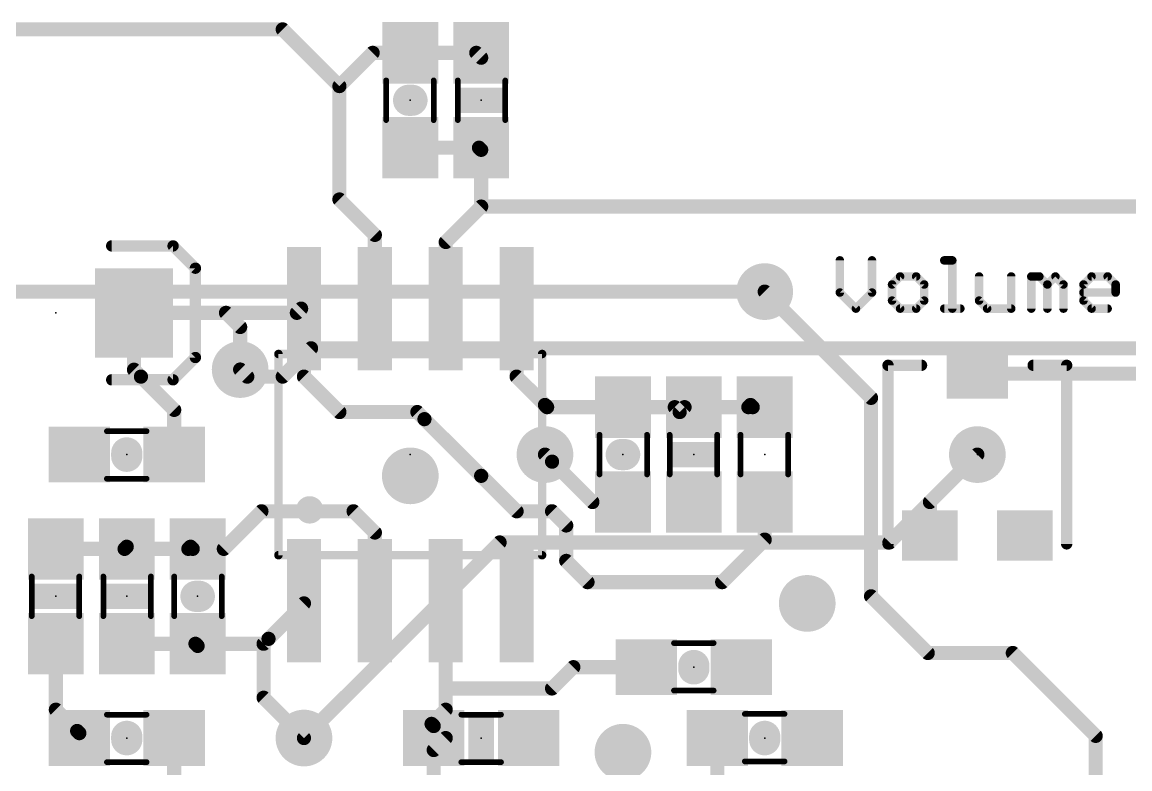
# Model space of a CAD drawing. Extents: x -0.1 to 53.5, y -15.6 to 62.5.
# Drawn here: x 18.45 to 38.29, y 17.23 to 30.61 of the extents above; entities that cross this region are included whole.
import ezdxf

# ---------------------------------------------------------------- set-up
doc = ezdxf.new("R2010")
doc.units = 0
for name, color, linetype in [('1', 12, 'CONTINUOUS'), ('16', 132, 'CONTINUOUS'), ('18', 110, 'CONTINUOUS'), ('21', 41, 'CONTINUOUS'), ('23', 53, 'CONTINUOUS'), ('51', 53, 'CONTINUOUS')]:
    doc.layers.add(name, color=color, linetype=linetype)

# ---------------------------------------------------------------- blocks, each defined once
blk = doc.blocks.new('RECT')
blk.add_solid([(-0.5, -0.5), (0.5, -0.5), (-0.5, 0.5), (0.5, 0.5)])
blk = doc.blocks.new('ROUNDV')
at = {"const_width": 0.5}
blk.add_lwpolyline([(0, -0.25, 1), (0, 0.25, 1), (0, -0.25)], format="xyb", dxfattribs=at)

msp = doc.modelspace()

# ---------------------------------------------------------------- linework, layer by layer
at = {"layer": '1', "const_width": 0.254}
for points in [[(16.51, 30.48), (23.114, 30.48)], [(23.114, 30.48), (24.13, 29.464)], [(24.13, 29.464), (24.726, 30.06)], [(24.726, 30.06), (25.4, 30.06)], [(25.4, 30.06), (26.582, 30.06)], [(26.582, 30.06), (26.67, 29.972)], [(26.67, 29.972), (26.67, 30.06)], [(24.13, 29.464), (24.13, 27.686)], [(26.631, 28.36), (25.4, 28.36)], [(26.67, 28.321), (26.631, 28.36)], [(26.67, 28.321), (26.67, 28.36)], [(26.67, 28.321), (26.67, 28.36)], [(26.67, 27.305), (26.67, 28.321)], [(24.13, 27.686), (24.13, 27.432)], [(24.13, 27.432), (24.765, 26.797)], [(26.035, 26.67), (26.67, 27.305)], [(26.67, 27.305), (26.797, 27.305)], [(26.797, 27.305), (41.148, 27.305)], [(24.765, 26.797), (24.765, 25.4762)], [(26.035, 25.4762), (26.035, 26.67)], [(31.75, 25.781), (33.655, 23.876)], [(23.368, 25.4), (23.4442, 25.4762)], [(23.4442, 25.4762), (23.495, 25.4762)], [(23.495, 25.4762), (23.495, 24.257)], [(27.305, 24.257), (27.305, 25.4762)], [(22.098, 25.4), (20.45, 25.4)], [(20.45, 25.4), (20.45, 24.381)], [(22.098, 25.4), (23.368, 25.4)], [(22.352, 25.146), (22.098, 25.4)], [(22.352, 24.384), (22.352, 25.146)], [(20.45, 24.381), (20.574, 24.257)], [(35.56, 24.31), (40.46, 24.31)], [(20.574, 24.257), (21.17, 23.661)], [(23.495, 24.257), (24.13, 23.622)], [(27.813, 23.749), (27.305, 24.257)], [(27.813, 23.749), (27.852, 23.71)], [(27.852, 23.71), (29.21, 23.71)], [(29.21, 23.71), (30.138, 23.71)], [(30.138, 23.71), (30.226, 23.622)], [(30.226, 23.622), (30.314, 23.71)], [(30.314, 23.71), (30.48, 23.71)], [(30.48, 23.71), (31.457, 23.71)], [(31.457, 23.71), (31.496, 23.749)], [(31.496, 23.749), (31.535, 23.71)], [(31.535, 23.71), (31.75, 23.71)], [(33.655, 23.876), (33.655, 20.32)], [(21.17, 23.661), (21.17, 22.86)], [(24.13, 23.622), (24.384, 23.622)], [(24.384, 23.622), (25.527, 23.622)], [(25.527, 23.622), (25.654, 23.495)], [(25.654, 23.495), (26.67, 22.479)], [(27.94, 22.733), (27.813, 22.86)], [(28.663, 22.01), (27.94, 22.733)], [(35.56, 22.86), (34.71, 22.01)], [(26.67, 22.479), (27.305, 21.844)], [(29.21, 22.01), (28.663, 22.01)], [(31.75, 21.336), (31.75, 22.01)], [(34.71, 22.01), (34.71, 21.41)], [(22.059, 21.17), (22.733, 21.844)], [(22.733, 21.844), (24.257, 21.844)], [(24.257, 21.844), (24.384, 21.844)], [(24.384, 21.844), (24.765, 21.463)], [(27.305, 21.844), (27.559, 21.844)], [(27.559, 21.844), (27.94, 21.844)], [(27.94, 21.844), (28.194, 21.59)], [(28.194, 21.59), (28.194, 20.955)], [(24.765, 21.463), (24.765, 20.2438)], [(30.988, 20.574), (31.75, 21.336)], [(19.05, 21.17), (20.281, 21.17)], [(20.281, 21.17), (20.32, 21.209)], [(20.32, 21.209), (20.32, 21.17)], [(20.32, 21.17), (21.424, 21.17)], [(21.424, 21.17), (21.463, 21.209)], [(21.463, 21.209), (21.502, 21.17)], [(21.502, 21.17), (21.59, 21.17)], [(21.59, 21.17), (22.059, 21.17)], [(28.194, 20.955), (28.575, 20.574)], [(28.575, 20.574), (30.988, 20.574)], [(33.655, 20.32), (34.671, 19.304)], [(22.86, 19.558), (23.495, 20.193)], [(23.495, 20.193), (23.495, 20.2438)], [(26.035, 18.669), (26.035, 20.2438)], [(22.772, 19.47), (22.86, 19.558)], [(19.05, 18.288), (19.05, 19.47)], [(20.32, 19.47), (21.551, 19.47)], [(21.551, 19.47), (21.59, 19.431)], [(21.59, 19.47), (22.733, 19.47)], [(21.59, 19.431), (21.59, 19.47)], [(22.733, 19.47), (22.772, 19.47)], [(22.772, 19.47), (22.772, 18.503)], [(34.671, 19.304), (36.195, 19.304)], [(36.195, 19.304), (37.68, 17.819)], [(27.94, 18.669), (28.321, 19.05)], [(28.321, 19.05), (29.63, 19.05)], [(26.035, 18.288), (26.035, 18.669)], [(26.035, 18.669), (27.94, 18.669)], [(22.772, 18.503), (23.495, 17.78)], [(19.431, 17.907), (19.05, 18.288)], [(25.781, 18.034), (26.035, 18.288)], [(25.82, 17.995), (25.781, 18.034)], [(25.82, 17.78), (25.82, 17.995)], [(19.47, 17.868), (19.431, 17.907)], [(19.47, 17.78), (19.47, 17.868)], [(21.17, 17.057), (21.17, 17.78)], [(26.035, 17.78), (25.82, 17.78)], [(25.82, 17.565), (26.035, 17.78)], [(30.9, 16.676), (30.9, 17.78)], [(37.68, 17.819), (37.68, 16.51)], [(25.82, 16.51), (25.82, 17.565)]]:
    msp.add_lwpolyline(points, dxfattribs=at)
at = {"layer": '1', "const_width": 0.127}
for points in [[(23.1589, 30.5249, 1), (23.0691, 30.4351)], [(23.114, 30.4165, 1), (23.114, 30.5435)], [(24.726, 30.1235, 1), (24.726, 29.9965)], [(24.7709, 30.0151, 1), (24.6811, 30.1049)], [(25.4, 30.1235, 1), (25.4, 29.9965)], [(25.4, 29.9965, 1), (25.4, 30.1235)], [(26.6269, 30.1049, 1), (26.5371, 30.0151)], [(26.582, 29.9965, 1), (26.582, 30.1235)], [(26.7335, 30.06, 1), (26.6065, 30.06)], [(26.6065, 29.972, 1), (26.7335, 29.972)], [(26.6251, 29.9271, 1), (26.7149, 30.0169)], [(24.1935, 29.464, 1), (24.0665, 29.464)], [(24.0851, 29.5089, 1), (24.1749, 29.4191)], [(24.0851, 29.4191, 1), (24.1749, 29.5089)], [(25.4, 28.4235, 1), (25.4, 28.2965)], [(26.6759, 28.4049, 1), (26.5861, 28.3151)], [(26.7335, 28.36, 1), (26.6065, 28.36)], [(26.7335, 28.36, 1), (26.6065, 28.36)], [(26.7335, 28.321, 1), (26.6065, 28.321)], [(26.6065, 28.321, 1), (26.7335, 28.321)], [(26.6065, 28.321, 1), (26.7335, 28.321)], [(26.6251, 28.2761, 1), (26.7149, 28.3659)], [(26.631, 28.2965, 1), (26.631, 28.4235)], [(24.1935, 27.686, 1), (24.0665, 27.686)], [(24.0665, 27.686, 1), (24.1935, 27.686)], [(24.1749, 27.4769, 1), (24.0851, 27.3871)], [(24.0665, 27.432, 1), (24.1935, 27.432)], [(26.67, 27.3685, 1), (26.67, 27.2415)], [(26.7149, 27.2601, 1), (26.6251, 27.3499)], [(26.797, 27.3685, 1), (26.797, 27.2415)], [(26.797, 27.2415, 1), (26.797, 27.3685)], [(26.6065, 27.305, 1), (26.7335, 27.305)], [(24.8285, 26.797, 1), (24.7015, 26.797)], [(24.7201, 26.7521, 1), (24.8099, 26.8419)], [(26.0985, 26.67, 1), (25.9715, 26.67)], [(25.9901, 26.7149, 1), (26.0799, 26.6251)], [(31.7949, 25.8259, 1), (31.7051, 25.7361)], [(23.4442, 25.5397, 1), (23.4442, 25.4127)], [(23.4891, 25.4313, 1), (23.3993, 25.5211)], [(23.5585, 25.4762, 1), (23.4315, 25.4762)], [(23.495, 25.4127, 1), (23.495, 25.5397)], [(27.3685, 25.4762, 1), (27.2415, 25.4762)], [(20.45, 25.4635, 1), (20.45, 25.3365)], [(20.5135, 25.4, 1), (20.3865, 25.4)], [(22.098, 25.4635, 1), (22.098, 25.3365)], [(22.1429, 25.4449, 1), (22.0531, 25.3551)], [(22.098, 25.3365, 1), (22.098, 25.4635)], [(23.3231, 25.4449, 1), (23.4129, 25.3551)], [(23.368, 25.3365, 1), (23.368, 25.4635)], [(24.7015, 25.4762, 1), (24.8285, 25.4762)], [(25.9715, 25.4762, 1), (26.0985, 25.4762)], [(22.4155, 25.146, 1), (22.2885, 25.146)], [(22.3071, 25.1011, 1), (22.3969, 25.1909)], [(20.4949, 24.4259, 1), (20.4051, 24.3361)], [(20.3865, 24.381, 1), (20.5135, 24.381)], [(22.2885, 24.384, 1), (22.4155, 24.384)], [(35.56, 24.3735, 1), (35.56, 24.2465)], [(20.6189, 24.3019, 1), (20.5291, 24.2121)], [(20.5291, 24.2121, 1), (20.6189, 24.3019)], [(23.5399, 24.3019, 1), (23.4501, 24.2121)], [(23.4315, 24.257, 1), (23.5585, 24.257)], [(27.3499, 24.3019, 1), (27.2601, 24.2121)], [(27.2415, 24.257, 1), (27.3685, 24.257)], [(27.8579, 23.7939, 1), (27.7681, 23.7041)], [(27.7681, 23.7041, 1), (27.8579, 23.7939)], [(27.852, 23.7735, 1), (27.852, 23.6465)], [(27.8071, 23.6651, 1), (27.8969, 23.7549)], [(29.21, 23.7735, 1), (29.21, 23.6465)], [(29.21, 23.6465, 1), (29.21, 23.7735)], [(30.1829, 23.7549, 1), (30.0931, 23.6651)], [(30.138, 23.6465, 1), (30.138, 23.7735)], [(30.314, 23.7735, 1), (30.314, 23.6465)], [(30.3589, 23.6651, 1), (30.2691, 23.7549)], [(30.48, 23.7735, 1), (30.48, 23.6465)], [(30.48, 23.6465, 1), (30.48, 23.7735)], [(31.4121, 23.7549, 1), (31.5019, 23.6651)], [(31.5409, 23.7939, 1), (31.4511, 23.7041)], [(31.5409, 23.7041, 1), (31.4511, 23.7939)], [(31.457, 23.6465, 1), (31.457, 23.7735)], [(31.535, 23.7735, 1), (31.535, 23.6465)], [(31.4901, 23.6651, 1), (31.5799, 23.7549)], [(31.75, 23.6465, 1), (31.75, 23.7735)], [(33.7185, 23.876, 1), (33.5915, 23.876)], [(33.6101, 23.8311, 1), (33.6999, 23.9209)], [(21.2335, 23.661, 1), (21.1065, 23.661)], [(21.1251, 23.6161, 1), (21.2149, 23.7059)], [(24.13, 23.6855, 1), (24.13, 23.5585)], [(24.0851, 23.5771, 1), (24.1749, 23.6669)], [(24.384, 23.6855, 1), (24.384, 23.5585)], [(24.384, 23.5585, 1), (24.384, 23.6855)], [(25.5719, 23.6669, 1), (25.4821, 23.5771)], [(25.527, 23.5585, 1), (25.527, 23.6855)], [(25.6989, 23.5399, 1), (25.6091, 23.4501)], [(30.1811, 23.6669, 1), (30.2709, 23.5771)], [(30.1811, 23.5771, 1), (30.2709, 23.6669)], [(25.6091, 23.4501, 1), (25.6989, 23.5399)], [(21.1065, 22.86, 1), (21.2335, 22.86)], [(27.8579, 22.9049, 1), (27.7681, 22.8151)], [(27.9849, 22.7779, 1), (27.8951, 22.6881)], [(27.8951, 22.6881, 1), (27.9849, 22.7779)], [(35.6049, 22.8151, 1), (35.5151, 22.9049)], [(26.7149, 22.5239, 1), (26.6251, 22.4341)], [(26.6251, 22.4341, 1), (26.7149, 22.5239)], [(28.663, 22.0735, 1), (28.663, 21.9465)], [(28.6181, 21.9651, 1), (28.7079, 22.0549)], [(29.21, 21.9465, 1), (29.21, 22.0735)], [(31.8135, 22.01, 1), (31.6865, 22.01)], [(34.7735, 22.01, 1), (34.6465, 22.01)], [(34.6651, 22.0549, 1), (34.7549, 21.9651)], [(22.733, 21.9075, 1), (22.733, 21.7805)], [(22.7779, 21.7991, 1), (22.6881, 21.8889)], [(24.257, 21.9075, 1), (24.257, 21.7805)], [(24.257, 21.7805, 1), (24.257, 21.9075)], [(24.4289, 21.8889, 1), (24.3391, 21.7991)], [(24.384, 21.7805, 1), (24.384, 21.9075)], [(27.305, 21.9075, 1), (27.305, 21.7805)], [(27.2601, 21.7991, 1), (27.3499, 21.8889)], [(27.559, 21.9075, 1), (27.559, 21.7805)], [(27.559, 21.7805, 1), (27.559, 21.9075)], [(27.9849, 21.8889, 1), (27.8951, 21.7991)], [(27.94, 21.7805, 1), (27.94, 21.9075)], [(28.2575, 21.59, 1), (28.1305, 21.59)], [(28.1491, 21.5451, 1), (28.2389, 21.6349)], [(24.8285, 21.463, 1), (24.7015, 21.463)], [(24.7201, 21.4181, 1), (24.8099, 21.5079)], [(31.7949, 21.2911, 1), (31.7051, 21.3809)], [(34.6465, 21.41, 1), (34.7735, 21.41)], [(19.05, 21.2335, 1), (19.05, 21.1065)], [(20.2361, 21.2149, 1), (20.3259, 21.1251)], [(20.3835, 21.209, 1), (20.2565, 21.209)], [(20.32, 21.2335, 1), (20.32, 21.1065)], [(20.3649, 21.1641, 1), (20.2751, 21.2539)], [(20.281, 21.1065, 1), (20.281, 21.2335)], [(21.3791, 21.2149, 1), (21.4689, 21.1251)], [(21.5079, 21.2539, 1), (21.4181, 21.1641)], [(21.5079, 21.1641, 1), (21.4181, 21.2539)], [(21.424, 21.1065, 1), (21.424, 21.2335)], [(21.502, 21.2335, 1), (21.502, 21.1065)], [(21.4571, 21.1251, 1), (21.5469, 21.2149)], [(21.59, 21.2335, 1), (21.59, 21.1065)], [(21.59, 21.1065, 1), (21.59, 21.2335)], [(22.0141, 21.2149, 1), (22.1039, 21.1251)], [(22.059, 21.1065, 1), (22.059, 21.2335)], [(31.6865, 21.336, 1), (31.8135, 21.336)], [(20.2565, 21.17, 1), (20.3835, 21.17)], [(28.2389, 20.9999, 1), (28.1491, 20.9101)], [(28.1305, 20.955, 1), (28.2575, 20.955)], [(28.575, 20.6375, 1), (28.575, 20.5105)], [(28.5301, 20.5291, 1), (28.6199, 20.6189)], [(30.9431, 20.6189, 1), (31.0329, 20.5291)], [(30.988, 20.5105, 1), (30.988, 20.6375)], [(33.6999, 20.3649, 1), (33.6101, 20.2751)], [(23.5585, 20.2438, 1), (23.4315, 20.2438)], [(23.4315, 20.193, 1), (23.5585, 20.193)], [(23.5399, 20.1481, 1), (23.4501, 20.2379)], [(24.7015, 20.2438, 1), (24.8285, 20.2438)], [(26.0985, 20.2438, 1), (25.9715, 20.2438)], [(33.5915, 20.32, 1), (33.7185, 20.32)], [(22.8151, 19.6029, 1), (22.9049, 19.5131)], [(22.9049, 19.5131, 1), (22.8151, 19.6029)], [(19.1135, 19.47, 1), (18.9865, 19.47)], [(20.32, 19.5335, 1), (20.32, 19.4065)], [(21.5959, 19.5149, 1), (21.5061, 19.4251)], [(21.59, 19.5335, 1), (21.59, 19.4065)], [(21.6535, 19.47, 1), (21.5265, 19.47)], [(21.5265, 19.431, 1), (21.6535, 19.431)], [(21.5451, 19.3861, 1), (21.6349, 19.4759)], [(21.551, 19.4065, 1), (21.551, 19.5335)], [(22.733, 19.5335, 1), (22.733, 19.4065)], [(22.8355, 19.47, 1), (22.7085, 19.47)], [(22.7271, 19.5149, 1), (22.8169, 19.4251)], [(22.733, 19.4065, 1), (22.733, 19.5335)], [(22.772, 19.4065, 1), (22.772, 19.5335)], [(34.671, 19.3675, 1), (34.671, 19.2405)], [(34.6261, 19.2591, 1), (34.7159, 19.3489)], [(36.2399, 19.3489, 1), (36.1501, 19.2591)], [(36.195, 19.2405, 1), (36.195, 19.3675)], [(28.321, 19.1135, 1), (28.321, 18.9865)], [(28.3659, 19.0051, 1), (28.2761, 19.0949)], [(29.63, 18.9865, 1), (29.63, 19.1135)], [(26.0985, 18.669, 1), (25.9715, 18.669)], [(26.035, 18.7325, 1), (26.035, 18.6055)], [(25.9715, 18.669, 1), (26.0985, 18.669)], [(27.8951, 18.7139, 1), (27.9849, 18.6241)], [(27.94, 18.6055, 1), (27.94, 18.7325)], [(22.8169, 18.5479, 1), (22.7271, 18.4581)], [(22.7085, 18.503, 1), (22.8355, 18.503)], [(19.0949, 18.3329, 1), (19.0051, 18.2431)], [(18.9865, 18.288, 1), (19.1135, 18.288)], [(25.9715, 18.288, 1), (26.0985, 18.288)], [(26.0799, 18.2431, 1), (25.9901, 18.3329)], [(25.8259, 18.0789, 1), (25.7361, 17.9891)], [(25.7361, 18.0789, 1), (25.8259, 17.9891)], [(25.8835, 17.995, 1), (25.7565, 17.995)], [(25.7751, 17.9501, 1), (25.8649, 18.0399)], [(19.4759, 17.9519, 1), (19.3861, 17.8621)], [(19.3861, 17.8621, 1), (19.4759, 17.9519)], [(19.5335, 17.868, 1), (19.4065, 17.868)], [(19.4251, 17.8231, 1), (19.5149, 17.9129)], [(21.2335, 17.78, 1), (21.1065, 17.78)], [(23.4501, 17.7351, 1), (23.5399, 17.8249)], [(25.82, 17.8435, 1), (25.82, 17.7165)], [(26.0799, 17.7351, 1), (25.9901, 17.8249)], [(26.035, 17.7165, 1), (26.035, 17.8435)], [(30.9635, 17.78, 1), (30.8365, 17.78)], [(37.7435, 17.819, 1), (37.6165, 17.819)], [(37.6351, 17.7741, 1), (37.7249, 17.8639)], [(19.4065, 17.78, 1), (19.5335, 17.78)], [(25.7565, 17.78, 1), (25.8835, 17.78)], [(25.8835, 17.565, 1), (25.7565, 17.565)], [(25.7751, 17.6099, 1), (25.8649, 17.5201)]]:
    msp.add_lwpolyline(points, format="xyb", dxfattribs=at)
at = {"layer": '16', "const_width": 0.254}
for points in [[(14.859, 25.781), (31.75, 25.781)], [(23.622, 24.765), (23.114, 24.257)], [(43.561, 24.765), (23.622, 24.765)], [(22.479, 24.257), (22.352, 24.384)], [(23.114, 24.257), (22.479, 24.257)], [(33.9852, 21.2852), (35.56, 22.86)], [(23.495, 17.78), (27.0002, 21.2852)], [(27.0002, 21.2852), (33.9852, 21.2852)]]:
    msp.add_lwpolyline(points, dxfattribs=at)
at = {"layer": '16', "const_width": 0.127}
for points in [[(31.75, 25.7175, 1), (31.75, 25.8445)], [(23.622, 24.8285, 1), (23.622, 24.7015)], [(23.6669, 24.7201, 1), (23.5771, 24.8099)], [(22.3969, 24.4289, 1), (22.3071, 24.3391)], [(22.479, 24.3205, 1), (22.479, 24.1935)], [(22.4341, 24.2121, 1), (22.5239, 24.3019)], [(23.0691, 24.3019, 1), (23.1589, 24.2121)], [(23.114, 24.1935, 1), (23.114, 24.3205)], [(35.6049, 22.8151, 1), (35.5151, 22.9049)], [(27.0002, 21.3487, 1), (27.0002, 21.2217)], [(27.0451, 21.2403, 1), (26.9553, 21.3301)], [(33.9403, 21.3301, 1), (34.0301, 21.2403)], [(33.9852, 21.2217, 1), (33.9852, 21.3487)], [(23.4501, 17.8249, 1), (23.5399, 17.7351)]]:
    msp.add_lwpolyline(points, format="xyb", dxfattribs=at)
at = {"layer": '21'}
for points, const_width in [([(25.3695, 29.21), (25.4305, 29.21)], 0.5588), ([(21.15, 26.6), (20.05, 26.6)], 0.2032), ([(21.55, 26.2), (21.15, 26.6)], 0.2032), ([(33.0962, 26.3405), (33.0962, 25.7643)], 0.1524), ([(33.6724, 25.7643), (33.6724, 26.3405)], 0.1524), ([(34.9672, 26.3405), (35.1113, 26.3405)], 0.1524), ([(35.1113, 26.3405), (35.1113, 25.4762)], 0.1524), ([(21.55, 24.6), (21.55, 26.2)], 0.2032), ([(34.1758, 26.0524), (34.0317, 25.9084)], 0.1524), ([(34.4639, 26.0524), (34.1758, 26.0524)], 0.1524), ([(34.6079, 25.9084), (34.4639, 26.0524)], 0.1524), ([(35.5909, 26.0524), (35.5909, 25.6203)], 0.1524), ([(36.1671, 25.4762), (36.1671, 26.0524)], 0.1524), ([(36.5264, 25.4762), (36.5264, 26.0524)], 0.1524), ([(36.5264, 26.0524), (36.6705, 26.0524)], 0.1524), ([(36.6705, 26.0524), (36.8145, 25.9084)], 0.1524), ([(36.8145, 25.9084), (36.9586, 26.0524)], 0.1524), ([(36.9586, 26.0524), (37.1027, 25.9084)], 0.1524), ([(37.462, 25.9084), (37.606, 26.0524)], 0.1524), ([(37.606, 26.0524), (37.8941, 26.0524)], 0.1524), ([(37.8941, 26.0524), (38.0382, 25.9084)], 0.1524), ([(33.0962, 25.7643), (33.3843, 25.4762)], 0.1524), ([(33.3843, 25.4762), (33.6724, 25.7643)], 0.1524), ([(34.0317, 25.9084), (34.0317, 25.6203)], 0.1524), ([(34.6079, 25.6203), (34.6079, 25.9084)], 0.1524), ([(36.8145, 25.9084), (36.8145, 25.4762)], 0.1524), ([(37.1027, 25.9084), (37.1027, 25.4762)], 0.1524), ([(37.462, 25.6203), (37.462, 25.9084)], 0.1524), ([(38.0382, 25.7643), (37.462, 25.7643)], 0.1524), ([(38.0382, 25.9084), (38.0382, 25.7643)], 0.1524), ([(34.0317, 25.6203), (34.1758, 25.4762)], 0.1524), ([(34.4639, 25.4762), (34.6079, 25.6203)], 0.1524), ([(35.5909, 25.6203), (35.735, 25.4762)], 0.1524), ([(37.606, 25.4762), (37.462, 25.6203)], 0.1524), ([(34.1758, 25.4762), (34.4639, 25.4762)], 0.1524), ([(34.9672, 25.4762), (35.2553, 25.4762)], 0.1524), ([(35.735, 25.4762), (36.1671, 25.4762)], 0.1524), ([(37.8941, 25.4762), (37.606, 25.4762)], 0.1524), ([(21.15, 24.2), (21.55, 24.6)], 0.2032), ([(23.038, 24.663), (23.038, 21.057)], 0.1524), ([(27.762, 21.057), (27.762, 24.663)], 0.1524), ([(34.56, 24.46), (33.96, 24.46)], 0.2032), ([(33.96, 24.46), (33.96, 21.26)], 0.2032), ([(36.56, 24.46), (37.16, 24.46)], 0.2032), ([(37.16, 24.46), (37.16, 21.26)], 0.2032), ([(20.05, 24.2), (21.15, 24.2)], 0.2032), ([(20.32, 22.8295), (20.32, 22.8905)], 0.5588), ([(29.2405, 22.86), (29.1795, 22.86)], 0.5588), ([(21.6205, 20.32), (21.5595, 20.32)], 0.5588), ([(30.48, 19.0805), (30.48, 19.0195)], 0.5588), ([(20.32, 17.7495), (20.32, 17.8105)], 0.5588), ([(31.75, 17.8105), (31.75, 17.7495)], 0.5588)]:
    msp.add_lwpolyline(points, dxfattribs=dict(at, const_width=const_width))
for points, const_width in [([(25.3695, 29.3497, 1), (25.3695, 29.0703)], 0.2794), ([(25.4305, 29.0703, 1), (25.4305, 29.3497)], 0.2794), ([(20.05, 26.6508, 1), (20.05, 26.5492)], 0.1016), ([(21.1859, 26.6359, 1), (21.1141, 26.5641)], 0.1016), ([(21.15, 26.5492, 1), (21.15, 26.6508)], 0.1016), ([(33.1343, 26.3405, 1), (33.0581, 26.3405)], 0.0762), ([(33.7105, 26.3405, 1), (33.6343, 26.3405)], 0.0762), ([(34.9672, 26.3786, 1), (34.9672, 26.3024)], 0.0762), ([(35.1494, 26.3405, 1), (35.0732, 26.3405)], 0.0762), ([(35.1113, 26.3024, 1), (35.1113, 26.3786)], 0.0762), ([(21.6008, 26.2, 1), (21.4992, 26.2)], 0.1016), ([(21.5141, 26.1641, 1), (21.5859, 26.2359)], 0.1016), ([(34.1758, 26.0905, 1), (34.1758, 26.0143)], 0.0762), ([(34.2027, 26.0255, 1), (34.1488, 26.0794)], 0.0762), ([(34.4908, 26.0794, 1), (34.4369, 26.0255)], 0.0762), ([(34.4639, 26.0143, 1), (34.4639, 26.0905)], 0.0762), ([(35.629, 26.0524, 1), (35.5528, 26.0524)], 0.0762), ([(36.2052, 26.0524, 1), (36.129, 26.0524)], 0.0762), ([(36.5645, 26.0524, 1), (36.4883, 26.0524)], 0.0762), ([(36.5264, 26.0905, 1), (36.5264, 26.0143)], 0.0762), ([(36.6974, 26.0794, 1), (36.6435, 26.0255)], 0.0762), ([(36.6705, 26.0143, 1), (36.6705, 26.0905)], 0.0762), ([(36.9855, 26.0794, 1), (36.9317, 26.0255)], 0.0762), ([(36.9855, 26.0255, 1), (36.9317, 26.0794)], 0.0762), ([(37.606, 26.0905, 1), (37.606, 26.0143)], 0.0762), ([(37.633, 26.0255, 1), (37.5791, 26.0794)], 0.0762), ([(37.9211, 26.0794, 1), (37.8672, 26.0255)], 0.0762), ([(37.8941, 26.0143, 1), (37.8941, 26.0905)], 0.0762), ([(33.1231, 25.7913, 1), (33.0693, 25.7374)], 0.0762), ([(33.0581, 25.7643, 1), (33.1343, 25.7643)], 0.0762), ([(33.6343, 25.7643, 1), (33.7105, 25.7643)], 0.0762), ([(33.6994, 25.7374, 1), (33.6455, 25.7913)], 0.0762), ([(34.0698, 25.9084, 1), (33.9936, 25.9084)], 0.0762), ([(34.0048, 25.9353, 1), (34.0587, 25.8814)], 0.0762), ([(34.646, 25.9084, 1), (34.5698, 25.9084)], 0.0762), ([(34.581, 25.8814, 1), (34.6349, 25.9353)], 0.0762), ([(36.8526, 25.9084, 1), (36.7764, 25.9084)], 0.0762), ([(36.7876, 25.9353, 1), (36.8415, 25.8814)], 0.0762), ([(36.7876, 25.8814, 1), (36.8415, 25.9353)], 0.0762), ([(37.1408, 25.9084, 1), (37.0646, 25.9084)], 0.0762), ([(37.0757, 25.8814, 1), (37.1296, 25.9353)], 0.0762), ([(37.435, 25.9353, 1), (37.4889, 25.8814)], 0.0762), ([(37.5001, 25.9084, 1), (37.4239, 25.9084)], 0.0762), ([(37.462, 25.8024, 1), (37.462, 25.7262)], 0.0762), ([(38.0763, 25.9084, 1), (38.0001, 25.9084)], 0.0762), ([(38.0001, 25.7643, 1), (38.0763, 25.7643)], 0.0762), ([(38.0112, 25.8814, 1), (38.0651, 25.9353)], 0.0762), ([(38.0382, 25.7262, 1), (38.0382, 25.8024)], 0.0762), ([(34.0587, 25.6472, 1), (34.0048, 25.5933)], 0.0762), ([(33.9936, 25.6203, 1), (34.0698, 25.6203)], 0.0762), ([(34.5698, 25.6203, 1), (34.646, 25.6203)], 0.0762), ([(34.6349, 25.5933, 1), (34.581, 25.6472)], 0.0762), ([(35.6179, 25.6472, 1), (35.564, 25.5933)], 0.0762), ([(35.5528, 25.6203, 1), (35.629, 25.6203)], 0.0762), ([(37.4889, 25.6472, 1), (37.435, 25.5933)], 0.0762), ([(37.4239, 25.6203, 1), (37.5001, 25.6203)], 0.0762), ([(33.3574, 25.5031, 1), (33.4113, 25.4493)], 0.0762), ([(33.3574, 25.4493, 1), (33.4113, 25.5031)], 0.0762), ([(34.1758, 25.5143, 1), (34.1758, 25.4381)], 0.0762), ([(34.1488, 25.4493, 1), (34.2027, 25.5031)], 0.0762), ([(34.4369, 25.5031, 1), (34.4908, 25.4493)], 0.0762), ([(34.4639, 25.4381, 1), (34.4639, 25.5143)], 0.0762), ([(34.9672, 25.5143, 1), (34.9672, 25.4381)], 0.0762), ([(35.0732, 25.4762, 1), (35.1494, 25.4762)], 0.0762), ([(35.2553, 25.4381, 1), (35.2553, 25.5143)], 0.0762), ([(35.735, 25.5143, 1), (35.735, 25.4381)], 0.0762), ([(35.708, 25.4493, 1), (35.7619, 25.5031)], 0.0762), ([(36.129, 25.4762, 1), (36.2052, 25.4762)], 0.0762), ([(36.1671, 25.4381, 1), (36.1671, 25.5143)], 0.0762), ([(36.4883, 25.4762, 1), (36.5645, 25.4762)], 0.0762), ([(36.7764, 25.4762, 1), (36.8526, 25.4762)], 0.0762), ([(37.0646, 25.4762, 1), (37.1408, 25.4762)], 0.0762), ([(37.606, 25.5143, 1), (37.606, 25.4381)], 0.0762), ([(37.5791, 25.4493, 1), (37.633, 25.5031)], 0.0762), ([(37.8941, 25.4381, 1), (37.8941, 25.5143)], 0.0762), ([(21.4992, 24.6, 1), (21.6008, 24.6)], 0.1016), ([(21.5859, 24.5641, 1), (21.5141, 24.6359)], 0.1016), ([(23.0761, 24.663, 1), (22.9999, 24.663)], 0.0762), ([(27.8001, 24.663, 1), (27.7239, 24.663)], 0.0762), ([(33.96, 24.5108, 1), (33.96, 24.4092)], 0.1016), ([(34.0108, 24.46, 1), (33.9092, 24.46)], 0.1016), ([(34.56, 24.4092, 1), (34.56, 24.5108)], 0.1016), ([(36.56, 24.5108, 1), (36.56, 24.4092)], 0.1016), ([(37.2108, 24.46, 1), (37.1092, 24.46)], 0.1016), ([(37.16, 24.4092, 1), (37.16, 24.5108)], 0.1016), ([(20.05, 24.2508, 1), (20.05, 24.1492)], 0.1016), ([(21.1141, 24.2359, 1), (21.1859, 24.1641)], 0.1016), ([(21.15, 24.1492, 1), (21.15, 24.2508)], 0.1016), ([(20.4597, 22.8905, 1), (20.1803, 22.8905)], 0.2794), ([(29.1795, 22.9997, 1), (29.1795, 22.7203)], 0.2794), ([(29.2405, 22.7203, 1), (29.2405, 22.9997)], 0.2794), ([(20.1803, 22.8295, 1), (20.4597, 22.8295)], 0.2794), ([(23.5966, 21.7258, 1), (23.5966, 22.013, 1), (23.5966, 21.7258)], 0.2032), ([(33.9092, 21.26, 1), (34.0108, 21.26)], 0.1016), ([(37.1092, 21.26, 1), (37.2108, 21.26)], 0.1016), ([(22.9999, 21.057, 1), (23.0761, 21.057)], 0.0762), ([(27.7239, 21.057, 1), (27.8001, 21.057)], 0.0762), ([(21.5595, 20.4597, 1), (21.5595, 20.1803)], 0.2794), ([(21.6205, 20.1803, 1), (21.6205, 20.4597)], 0.2794), ([(30.6197, 19.0805, 1), (30.3403, 19.0805)], 0.2794), ([(30.3403, 19.0195, 1), (30.6197, 19.0195)], 0.2794), ([(20.4597, 17.8105, 1), (20.1803, 17.8105)], 0.2794), ([(31.8897, 17.8105, 1), (31.6103, 17.8105)], 0.2794), ([(20.1803, 17.7495, 1), (20.4597, 17.7495)], 0.2794), ([(31.6103, 17.7495, 1), (31.8897, 17.7495)], 0.2794)]:
    msp.add_lwpolyline(points, format="xyb", dxfattribs=dict(at, const_width=const_width))
at = {"layer": '23'}
for p in [(25.4, 29.21), (26.67, 29.21), (19.05, 25.4), (20.32, 22.86), (25.4, 22.86), (29.21, 22.86), (30.48, 22.86), (31.75, 22.86), (35.56, 22.86), (19.05, 20.32), (20.32, 20.32), (21.59, 20.32), (30.48, 19.05), (20.32, 17.78), (26.67, 17.78), (31.75, 17.78)]:
    msp.add_point(p, dxfattribs=at)
at = {"layer": '51'}
for points, const_width in [([(24.968, 28.854), (24.968, 29.566)], 0.1016), ([(25.819, 28.854), (25.819, 29.566)], 0.1016), ([(26.251, 29.566), (26.251, 28.854)], 0.1016), ([(27.102, 29.566), (27.102, 28.854)], 0.1016), ([(27.762, 24.663), (23.038, 24.663)], 0.1524), ([(20.676, 23.279), (19.964, 23.279)], 0.1016), ([(28.791, 23.216), (28.791, 22.504)], 0.1016), ([(29.642, 23.216), (29.642, 22.504)], 0.1016), ([(30.048, 22.504), (30.048, 23.216)], 0.1016), ([(30.899, 22.504), (30.899, 23.216)], 0.1016), ([(31.318, 22.504), (31.318, 23.216)], 0.1016), ([(32.169, 22.504), (32.169, 23.216)], 0.1016), ([(20.676, 22.428), (19.964, 22.428)], 0.1016), ([(23.038, 21.057), (27.762, 21.057)], 0.1524), ([(18.618, 19.964), (18.618, 20.676)], 0.1016), ([(19.469, 19.964), (19.469, 20.676)], 0.1016), ([(19.901, 20.676), (19.901, 19.964)], 0.1016), ([(20.752, 20.676), (20.752, 19.964)], 0.1016), ([(21.171, 20.676), (21.171, 19.964)], 0.1016), ([(22.022, 20.676), (22.022, 19.964)], 0.1016), ([(30.124, 19.482), (30.836, 19.482)], 0.1016), ([(30.124, 18.631), (30.836, 18.631)], 0.1016), ([(31.394, 18.212), (32.106, 18.212)], 0.1016), ([(20.676, 18.199), (19.964, 18.199)], 0.1016), ([(27.026, 18.199), (26.314, 18.199)], 0.1016), ([(20.676, 17.348), (19.964, 17.348)], 0.1016), ([(27.026, 17.348), (26.314, 17.348)], 0.1016), ([(31.394, 17.361), (32.106, 17.361)], 0.1016)]:
    msp.add_lwpolyline(points, dxfattribs=dict(at, const_width=const_width))
for points, const_width in [([(24.9934, 29.566, 1), (24.9426, 29.566)], 0.0508), ([(25.8444, 29.566, 1), (25.7936, 29.566)], 0.0508), ([(26.2764, 29.566, 1), (26.2256, 29.566)], 0.0508), ([(27.1274, 29.566, 1), (27.0766, 29.566)], 0.0508), ([(24.9426, 28.854, 1), (24.9934, 28.854)], 0.0508), ([(25.7936, 28.854, 1), (25.8444, 28.854)], 0.0508), ([(26.2256, 28.854, 1), (26.2764, 28.854)], 0.0508), ([(27.0766, 28.854, 1), (27.1274, 28.854)], 0.0508), ([(23.038, 24.7011, 1), (23.038, 24.6249)], 0.0762), ([(27.762, 24.6249, 1), (27.762, 24.7011)], 0.0762), ([(19.964, 23.3044, 1), (19.964, 23.2536)], 0.0508), ([(20.676, 23.2536, 1), (20.676, 23.3044)], 0.0508), ([(28.8164, 23.216, 1), (28.7656, 23.216)], 0.0508), ([(29.6674, 23.216, 1), (29.6166, 23.216)], 0.0508), ([(30.0734, 23.216, 1), (30.0226, 23.216)], 0.0508), ([(30.9244, 23.216, 1), (30.8736, 23.216)], 0.0508), ([(31.3434, 23.216, 1), (31.2926, 23.216)], 0.0508), ([(32.1944, 23.216, 1), (32.1436, 23.216)], 0.0508), ([(19.964, 22.4534, 1), (19.964, 22.4026)], 0.0508), ([(20.676, 22.4026, 1), (20.676, 22.4534)], 0.0508), ([(28.7656, 22.504, 1), (28.8164, 22.504)], 0.0508), ([(29.6166, 22.504, 1), (29.6674, 22.504)], 0.0508), ([(30.0226, 22.504, 1), (30.0734, 22.504)], 0.0508), ([(30.8736, 22.504, 1), (30.9244, 22.504)], 0.0508), ([(31.2926, 22.504, 1), (31.3434, 22.504)], 0.0508), ([(32.1436, 22.504, 1), (32.1944, 22.504)], 0.0508), ([(23.038, 21.0951, 1), (23.038, 21.0189)], 0.0762), ([(27.762, 21.0189, 1), (27.762, 21.0951)], 0.0762), ([(18.6434, 20.676, 1), (18.5926, 20.676)], 0.0508), ([(19.4944, 20.676, 1), (19.4436, 20.676)], 0.0508), ([(19.9264, 20.676, 1), (19.8756, 20.676)], 0.0508), ([(20.7774, 20.676, 1), (20.7266, 20.676)], 0.0508), ([(21.1964, 20.676, 1), (21.1456, 20.676)], 0.0508), ([(22.0474, 20.676, 1), (21.9966, 20.676)], 0.0508), ([(18.5926, 19.964, 1), (18.6434, 19.964)], 0.0508), ([(19.4436, 19.964, 1), (19.4944, 19.964)], 0.0508), ([(19.8756, 19.964, 1), (19.9264, 19.964)], 0.0508), ([(20.7266, 19.964, 1), (20.7774, 19.964)], 0.0508), ([(21.1456, 19.964, 1), (21.1964, 19.964)], 0.0508), ([(21.9966, 19.964, 1), (22.0474, 19.964)], 0.0508), ([(30.124, 19.5074, 1), (30.124, 19.4566)], 0.0508), ([(30.836, 19.4566, 1), (30.836, 19.5074)], 0.0508), ([(30.124, 18.6564, 1), (30.124, 18.6056)], 0.0508), ([(30.836, 18.6056, 1), (30.836, 18.6564)], 0.0508), ([(31.394, 18.2374, 1), (31.394, 18.1866)], 0.0508), ([(32.106, 18.1866, 1), (32.106, 18.2374)], 0.0508), ([(19.964, 18.2244, 1), (19.964, 18.1736)], 0.0508), ([(20.676, 18.1736, 1), (20.676, 18.2244)], 0.0508), ([(26.314, 18.2244, 1), (26.314, 18.1736)], 0.0508), ([(27.026, 18.1736, 1), (27.026, 18.2244)], 0.0508), ([(19.964, 17.3734, 1), (19.964, 17.3226)], 0.0508), ([(20.676, 17.3226, 1), (20.676, 17.3734)], 0.0508), ([(26.314, 17.3734, 1), (26.314, 17.3226)], 0.0508), ([(27.026, 17.3226, 1), (27.026, 17.3734)], 0.0508), ([(31.394, 17.3864, 1), (31.394, 17.3356)], 0.0508), ([(32.106, 17.3356, 1), (32.106, 17.3864)], 0.0508)]:
    msp.add_lwpolyline(points, format="xyb", dxfattribs=dict(at, const_width=const_width))

# ---------------------------------------------------------------- block references
at = {"layer": '1', "xscale": 1.1}
for p, rotation in [((25.4, 30.06), 90), ((26.67, 30.06), 270), ((25.4, 28.36), 90), ((26.67, 28.36), 270), ((29.21, 23.71), 270), ((30.48, 23.71), 90), ((31.75, 23.71), 90), ((19.47, 22.86), 180), ((21.17, 22.86), 180), ((29.21, 22.01), 270), ((30.48, 22.01), 90), ((31.75, 22.01), 90), ((19.05, 21.17), 90), ((20.32, 21.17), 270), ((21.59, 21.17), 270), ((19.05, 19.47), 90), ((20.32, 19.47), 270), ((21.59, 19.47), 270), ((19.47, 17.78), 180), ((21.17, 17.78), 180), ((25.82, 17.78), 180), ((27.52, 17.78), 180)]:
    msp.add_blockref('RECT', p, dxfattribs=dict(at, rotation=rotation))
at = {"layer": '1'}
for p, xscale, yscale in [((23.495, 25.4762), 0.6096, 2.2098), ((24.765, 25.4762), 0.6096, 2.2098), ((26.035, 25.4762), 0.6096, 2.2098), ((27.305, 25.4762), 0.6096, 2.2098), ((35.56, 24.31), 1.1, 0.9), ((23.495, 20.2438), 0.6096, 2.2098), ((24.765, 20.2438), 0.6096, 2.2098), ((26.035, 20.2438), 0.6096, 2.2098), ((27.305, 20.2438), 0.6096, 2.2098)]:
    msp.add_blockref('RECT', p, dxfattribs=dict(at, xscale=xscale, yscale=yscale))
at = {"layer": '1', "xscale": 1.6, "yscale": 1.4, "rotation": 90}
msp.add_blockref('RECT', (20.45, 25.4), dxfattribs=at)
at = {"layer": '1', "yscale": 0.9}
for p in [(34.71, 21.41), (36.41, 21.41)]:
    msp.add_blockref('RECT', p, dxfattribs=at)
at = {"layer": '1', "xscale": 1.1}
for p in [(29.63, 19.05), (31.33, 19.05), (30.9, 17.78), (32.6, 17.78)]:
    msp.add_blockref('RECT', p, dxfattribs=at)
at = {"layer": '18', "xscale": 1.016, "yscale": 1.016}
for p in [(31.75, 25.781), (31.75, 25.781), (22.352, 24.384), (22.352, 24.384), (27.813, 22.86), (27.813, 22.86), (35.56, 22.86), (35.56, 22.86), (25.4, 22.479), (25.4, 22.479), (32.512, 20.193), (32.512, 20.193), (23.495, 17.78), (23.495, 17.78), (29.21, 17.526), (29.21, 17.526)]:
    msp.add_blockref('ROUNDV', p, dxfattribs=at)
at = {"layer": '21', "xscale": 0.4572, "yscale": 0.762}
for p, rotation in [((26.67, 29.21), 270), ((30.48, 22.86), 90), ((19.05, 20.32), 90), ((20.32, 20.32), 270), ((26.67, 17.78), 180)]:
    msp.add_blockref('RECT', p, dxfattribs=dict(at, rotation=rotation))
at = {"layer": '51', "xscale": 0.5001, "yscale": 0.95}
for p, rotation in [((25.3949, 29.7903), 90), ((26.6751, 29.7981), 270), ((25.3949, 28.6219), 90), ((26.6751, 28.6298), 270), ((29.2151, 23.4482), 270), ((30.4749, 23.4403), 90), ((31.7449, 23.4403), 90), ((19.7398, 22.8549), 180), ((20.9082, 22.8549), 180), ((29.2151, 22.2797), 270), ((30.4749, 22.2719), 90), ((31.7449, 22.2719), 90), ((19.0449, 20.9002), 90), ((20.3251, 20.9082), 270), ((21.5951, 20.9082), 270), ((19.0449, 19.7319), 90), ((20.3251, 19.7398), 270), ((21.5951, 19.7398), 270), ((19.7398, 17.7749), 180), ((20.9082, 17.7749), 180), ((26.0898, 17.7749), 180), ((27.2582, 17.7749), 180)]:
    msp.add_blockref('RECT', p, dxfattribs=dict(at, rotation=rotation))
at = {"layer": '51'}
for p, xscale, yscale in [((23.495, 25.2222), 0.3556, 1.016), ((24.765, 25.2222), 0.3556, 1.016), ((26.035, 25.2222), 0.3556, 1.016), ((27.305, 25.2222), 0.3556, 1.016), ((23.495, 20.4978), 0.3556, 1.016), ((24.765, 20.4978), 0.3556, 1.016), ((26.035, 20.4978), 0.3556, 1.016), ((27.305, 20.4978), 0.3556, 1.016), ((29.8919, 19.0551), 0.5001, 0.95), ((31.0602, 19.0551), 0.5001, 0.95), ((31.1619, 17.7851), 0.5001, 0.95), ((32.3302, 17.7851), 0.5001, 0.95)]:
    msp.add_blockref('RECT', p, dxfattribs=dict(at, xscale=xscale, yscale=yscale))

doc.saveas('drawing.dxf')
